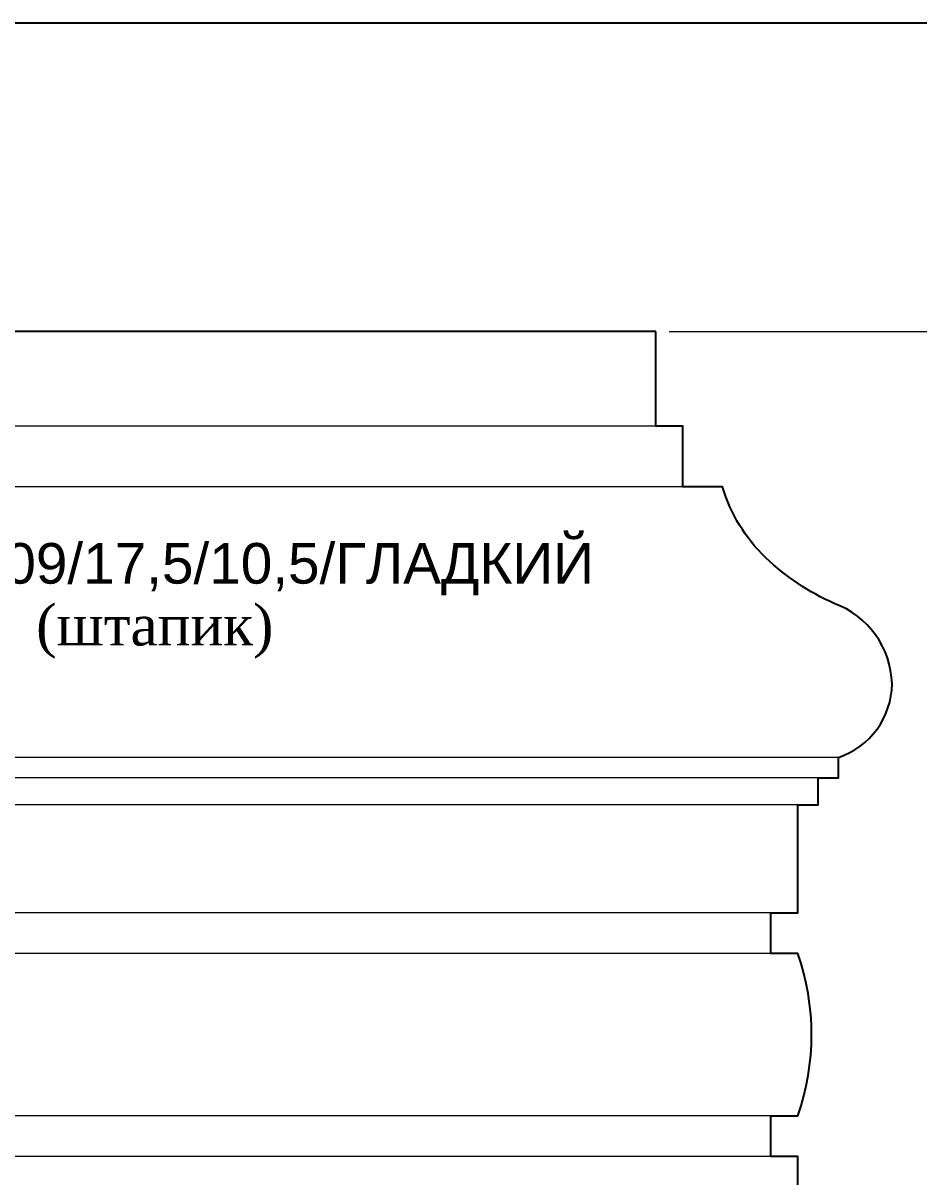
# Model space of a CAD drawing. Header units: inches. Extents: x -205 to 95, y 2419 to 2619.
# Drawn here: x -53.5 to 12.8, y 2533.4 to 2618.7 of the extents above; entities that cross this region are included whole.
import ezdxf
from ezdxf import colors
from ezdxf.entities.mleader import LeaderData, LeaderLine
from ezdxf.math import Vec2, Vec3

# ---------------------------------------------------------------- set-up
doc = ezdxf.new("R2010")
doc.units = ezdxf.units.IN
doc.header["$MEASUREMENT"] = 0
doc.styles.add('ELECT', font='times.ttf')
doc.styles.get("Standard").update_dxf_attribs({"font": 'arial.ttf'})
doc.dimstyles.new('M_1', dxfattribs={"dimtxt": 1.8, "dimasz": 1, "dimexe": 1, "dimexo": 1, "dimgap": 0.6, "dimtad": 1, "dimdec": 0, "dimdsep": 46, "dimtxsty": 'Standard', "dimblk": 'ARCHTICK', "dimcen": -5, "dimclrd": 7, "dimclre": 7, "dimclrt": 7, "dimadec": 0, "dimazin": 0, "dimtfac": 1, "dimtdec": 0, "dimtmove": 0, "dimatfit": 3, "dimfxl": 1, "dimtolj": 1, "dimtzin": 0, "dimlwd": 5, "dimlwe": 5, "dimarcsym": 0})

# ---------------------------------------------------------------- blocks, each defined once
blk = doc.blocks.new('_ArchTick')
at = {"color": 0, "linetype": 'ByBlock', "const_width": 0.15}
blk.add_lwpolyline([(-0.5, -0.5), (0.5, 0.5)], dxfattribs=at)
blk = doc.blocks.new('*D3')
at = {"color": 7, "lineweight": 5, "ltscale": 1000, "transparency": 16777216}
for p, q in [((-5.691138196685955, 2595.922821305538), (29.8364831922737, 2595.922821305538)), ((28.8364831922737, 2595.922821305538), (28.83648319227366, 2445.922821305538)), ((13.80886180331404, 2445.922821305538), (29.83648319227366, 2445.922821305538))]:
    blk.add_line(p, q, dxfattribs=at)
at = {"layer": 'Defpoints', "color": 0, "ltscale": 1000, "transparency": 16777216}
for p in [(-6.691138196685955, 2595.922821305538), (12.80886180331404, 2445.922821305538), (28.83648319227366, 2445.922821305538)]:
    blk.add_point(p, dxfattribs=at)
at = {"color": 7, "lineweight": 5, "ltscale": 1000, "transparency": 16777216}
for p, rotation in [((28.8364831922737, 2595.922821305538), 90), ((28.83648319227366, 2445.922821305538), 270)]:
    blk.add_blockref('_ArchTick', p, dxfattribs=dict(at, rotation=rotation))
at = {"color": 7, "ltscale": 1000, "transparency": 16777216, "insert": (27.31745181437423, 2529.997278159069), "char_height": 1.8, "attachment_point": 5, "rotation": 90}
blk.add_mtext('\\A1;150', dxfattribs=at)

msp = doc.modelspace()

# ---------------------------------------------------------------- linework, layer by layer
at = {"color": 7}
msp.add_line((-6.691138196685955, 2595.922821305538), (-101.5326845151797, 2595.922821305538), dxfattribs=at)
at = {"color": 7, "lineweight": 15, "ltscale": 1000}
for p, q in [((-4.691138196685955, 2588.922821305538), (-99.53268451517974, 2588.922821305538)), ((-1.749232906448327, 2584.422821305538), (-96.59077922494211, 2584.422821305538)), ((6.808861803314045, 2564.422821305538), (-88.03268451517974, 2564.422821305538)), ((6.808861803314045, 2562.922821305538), (-88.03268451517974, 2562.922821305538)), ((5.308861803314045, 2560.922821305538), (-89.53268451517974, 2560.922821305538)), ((3.80884329810911, 2552.922821305568), (-93.03268451517974, 2552.922821305568)), ((3.808393835315343, 2549.923067825271), (-91.03315248317844, 2549.923067825271)), ((3.80839383537355, 2537.923067825271), (-91.03315248306203, 2537.923067825271)), ((3.808962433882385, 2534.922670387742), (-93.03268569301176, 2534.922670387742))]:
    msp.add_line(p, q, dxfattribs=at)
at = {"color": 6, "ltscale": 1000}
msp.add_lwpolyline([(-204.6512732905103, 2418.726076401654), (95.34872670948971, 2418.726076401654), (95.34872670948971, 2618.726076401654), (-204.6512732905103, 2618.726076401654)], close=True, dxfattribs=at)
at = {"color": 7}
msp.add_lwpolyline([(3.808953733525101, 2525.922821305538), (3.808962433998801, 2534.922796145175), (1.808982556561801, 2534.922798608029), (1.808982556561801, 2537.923067825256), (3.80839383537355, 2537.923067825242, 0.1691526132156916), (3.808393835315343, 2549.923067825242), (1.808982556561801, 2549.923067825256), (1.80893760796576, 2552.922824450891), (3.808861803314045, 2552.922821305538), (3.808861803314045, 2560.922821305538), (5.308861803314045, 2560.922821305538), (5.308861803314045, 2562.922821305538), (6.808861803314045, 2562.922821305538), (6.808861803314045, 2564.422821305538, 0.3211236016202763), (10.7706587292993, 2569.862422053316, 0.3069009842393979), (6.503023192511733, 2575.809373695948, -0.08665924357700669), (1.443394153022069, 2579.187182298184, -0.1329129855473702), (-1.749232906448327, 2584.422821305538), (-4.691138196685955, 2584.422821305538), (-4.691138196685955, 2588.922821305538), (-6.691138196685955, 2588.922821305538), (-6.691138196685955, 2595.922821305538)], format="xyb", dxfattribs=at)

# ---------------------------------------------------------------- texts
at = {"color": 7, "ltscale": 1000, "style": 'ELECT'}
msp.add_text('(штапик)', height=3, dxfattribs=at).set_placement((-52.50349749293704, 2572.699818751534))

# ---------------------------------------------------------------- dimensions: what is measured, and where the dimension line sits
at = {"color": 5, "ltscale": 1000}
dim = msp.add_linear_dim(base=(28.83648319227366, 2445.922821305538), p1=(-6.691138196685955, 2595.922821305538), p2=(12.80886180331404, 2445.922821305538), angle=90, dimstyle='M_1', dxfattribs=at)
dim.commit()
dim.dimension.update_dxf_attribs({"geometry": '*D3', "text_midpoint": (28.83648319227328, 2529.997278159069), "dimtype": 128})

# ---------------------------------------------------------------- leaders
at = {"color": 7, "ltscale": 1000}
ml = msp.add_multileader_mtext('Standard', dxfattribs=at)
ml.set_content('\\A1;Пр_№1009/17,5/10,5/ГЛАДКИЙ', color=7)
ml.set_leader_properties()
ml.build(insert=Vec2(0, 0))
ml.multileader.update_dxf_attribs({"text_right_attachment_type": 6, "dogleg_length": 0.36, "arrow_head_size": 3})
ctx = ml.context
ctx.base_point, ctx.char_height, ctx.arrow_head_size, ctx.landing_gap_size, ctx.plane_origin = Vec3(-71.76946814188794, 2578.296477753166), 3, 3, 0.09, Vec3(-110.4260726972792, 2571.23314498335)
ctx.right_attachment = 6
notes = []
notes.append((ctx, [(1, (1, 1, 0), (-76.44555250596781, 2578.296477753166), (1, 0), 4.676084364079871, [(0, [(-91.84872103506527, 2573.955581580048)], 0, [])])]))
ctx.mtext.insert, ctx.mtext.flow_direction = Vec3(-71.6794681418763, 2580.274487846887), 5
for ctx, leaders in notes:
    for number, flags, end, landing, length, lines in leaders:
        leader = LeaderData()
        leader.index, (leader.has_last_leader_line, leader.has_dogleg_vector, leader.attachment_direction) = number, flags
        leader.last_leader_point, leader.dogleg_vector, leader.dogleg_length = Vec3(end), Vec3(landing), length
        for number, points, colour, breaks in lines:
            line = LeaderLine()
            line.index, line.vertices, line.color, line.breaks = number, Vec3.list(points), colors.encode_raw_color(colour), breaks
            leader.lines.append(line)
        ctx.leaders.append(leader)

doc.saveas('drawing.dxf')
